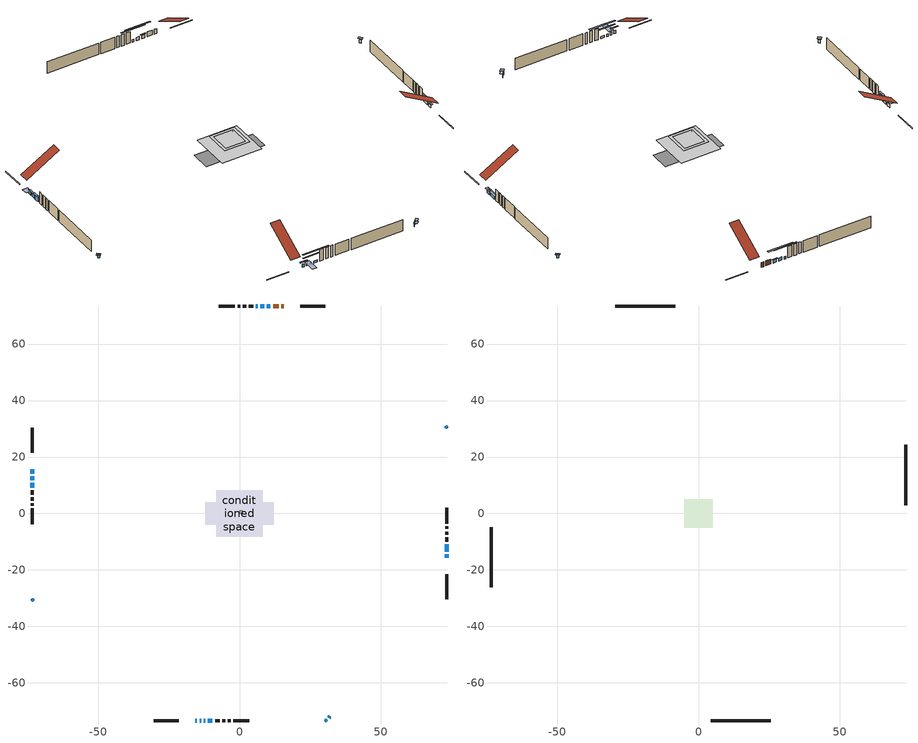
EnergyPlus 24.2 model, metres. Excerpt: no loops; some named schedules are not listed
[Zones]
air source heat pump airloop ret air zone
 floor adiabatic (AdiabaticConst): 0,0 0,1 1,1 1,0 z0
 wall adiabatic (AdiabaticConst): 1,0 1,1 0,1 0,0 1,0 z0:1
 ceiling adiabatic (AdiabaticConst): 1,0 1,1 0,1 0,0 z1
conditioned space
 floor adiabatic (AdiabaticFloorConstruction): -8.21,-8.21 -8.21,8.21 8.21,8.21 8.21,-8.21 z2.44
 floor foundation (Slab1 construction): -12.07,-4.01 -12.07,4.01 12.07,4.01 12.07,-4.01 z0
 wall outside (RimJoist1 construction): 30.43,73.47 21.5,73.47 / -30.43,-73.47 -21.5,-73.47 / -73.47,30.43 -73.47,21.5 / 73.47,-30.43 73.47,-21.5 z0:0.3
 wall outside (AdiabaticWallConstruction 1): 15.73,73.47 14.82,73.47 / 13.89,73.47 11.89,73.47 z0:2.03
 wall outside (AdiabaticWallConstruction): 73.47,-15.73 73.47,-14.41 z0:1.17; 10.96,73.47 9.62,73.47 / -73.47,-30.43 -73,-30.9 / 8.69,73.47 7.34,73.47 / 30.43,-73.47 30.9,-73 / -15.73,-73.47 -15.07,-73.47 / -73.47,13.2 -73.47,11.85 / 73.47,-13.48 73.47,-10.96 / 73.47,30.43 73,30.9 / 31.55,-72.34 32.02,-71.87 z0:1.35; 6.41,73.47 5.72,73.47 z0:0.94; -73.47,15.73 -73.47,14.13 z0:1.52; -14.14,-73.47 -13.58,-73.47 z0:1.22; -12.66,-73.47 -12.09,-73.47 z0:0.89; -73.47,10.93 -73.47,9.15 z0:2.03; -11.17,-73.47 -9.57,-73.47 z0:0.92
 wall outside (Wall1 construction): 4.8,73.47 3.24,73.47 / -8.64,-73.47 -7.08,-73.47 / -73.47,8.22 -73.47,6.66 / 73.47,-10.04 73.47,-8.48 z0:4.88
 wall outside (Wall2 construction): 2.31,73.47 1.16,73.47 / -6.15,-73.47 -5,-73.47 / -73.47,5.73 -73.47,4.58 / 73.47,-7.55 73.47,-6.4 z0:4.88
 wall outside (Wall3 construction): 0.23,73.47 -0.67,73.47 / -4.07,-73.47 -3.18,-73.47 / -73.47,3.65 -73.47,2.76 / 73.47,-5.47 73.47,-4.57 z0:4.88
 wall outside (Wall4 construction): -1.59,73.47 -7.28,73.47 / -2.25,-73.47 3.44,-73.47 / -73.47,1.83 -73.47,-3.86 / 73.47,-3.65 73.47,2.04 z0:4.88
 window (WindowConstruction): 73.47,-15.73 73.47,-14.41 z0:1.17
 window (WindowConstruction 6): 10.96,73.47 9.62,73.47 z0:1.35
 window (WindowConstruction 7): -73.47,-30.43 -73,-30.9 z0:1.35
 window (WindowConstruction 8): 8.69,73.47 7.34,73.47 z0:1.35
 window (WindowConstruction 9): 6.41,73.47 5.72,73.47 z0:0.94
 window (WindowConstruction 10): 30.43,-73.47 30.9,-73 z0:1.35
 window (WindowConstruction 11): -15.73,-73.47 -15.07,-73.47 z0:1.35
 window (WindowConstruction 12): -73.47,15.73 -73.47,14.13 z0:1.52
 window (WindowConstruction 13): -73.47,13.2 -73.47,11.85 z0:1.35
 window (WindowConstruction 14): -14.14,-73.47 -13.58,-73.47 z0:1.22
 window (WindowConstruction 15): -12.65,-73.47 -12.1,-73.47 z0:0.89
 window (WindowConstruction 1): -73.47,10.93 -73.47,9.15 z0:2.03
 window (WindowConstruction 2): 73.47,-13.48 73.47,-10.96 z0:1.35
 window (WindowConstruction 3): 73.47,30.43 73,30.9 z0:1.35
 window (WindowConstruction 4): 31.56,-72.34 32.02,-71.88 z0:1.35
 window (WindowConstruction 5): -11.17,-73.47 -9.57,-73.47 z0:0.91
 door (Door): 15.73,73.47 14.82,73.47 z0:2.03
 door (Door 1): 13.89,73.47 11.89,73.47 z0:2.03
 ceiling adiabatic (AdiabaticFloorConstruction): 8.21,-8.21 8.21,8.21 -8.21,8.21 -8.21,-8.21 z2.44
furnace airloop ret air zone
 floor adiabatic (AdiabaticConst): 0,0 0,1 1,1 1,0 z0
 wall adiabatic (AdiabaticConst): 0,1 0,0 1,0 1,1 0,1 z0:1
 ceiling adiabatic (AdiabaticConst): 1,0 1,1 0,1 0,0 z1
attic - vented
 floor to conditioned space (Floor1 construction Reversed): -3.99,-3.99 -3.99,3.99 3.99,3.99 3.99,-3.99 z4.88
 floor to conditioned space (Floor2 construction Reversed): -3.33,-3.33 -3.33,3.33 3.33,3.33 3.33,-3.33 z4.88
 floor to conditioned space (Floor3 construction Reversed): -5.13,-5.13 -5.13,5.13 5.13,5.13 5.13,-5.13 z4.88
 wall outside (Wall5 construction): -8.21,73.47 -29.5,73.47 / 4.37,-73.47 25.66,-73.47 / -73.47,-4.79 -73.47,-26.08 / 73.47,2.97 73.47,24.26 z0:4.88
 roof outside (Roof1 construction): 16.66,73.47,4.88 16.66,59.97,12.75 20.57,59.97,12.75 20.57,73.47,4.88; -16.66,-73.47,4.88 -16.66,-59.97,12.75 -20.57,-59.97,12.75 -20.57,-73.47,4.88; -73.47,16.66,4.88 -59.97,16.66,12.75 -59.97,20.57,12.75 -73.47,20.57,4.88; 73.47,-16.66,4.88 59.97,-16.66,12.75 59.97,-20.57,12.75 73.47,-20.57,4.88
shading: 73.47,-13.8 73.47,-16.34 73.88,-16.34 73.88,-13.8 z1.78; 9.32,73.47 11.26,73.47 11.26,73.88 9.32,73.88 z1.65; -72.71,-31.19 -73.76,-30.14 -74.62,-31 -73.57,-32.05 z1.76; 2.77,73.47 13.26,73.47 13.26,73.88 2.77,73.88 z5.92; 1.16,73.47 10.98,73.47 10.98,73.88 1.16,73.88 z5.51; 31.19,-72.71 30.14,-73.76 31,-74.62 32.05,-73.57 z1.76; -13.85,-73.47 -16.95,-73.47 -16.95,-73.88 -13.85,-73.88 z2.57; -73.47,13.72 -73.47,16.14 -75.6,16.14 -75.6,13.72 z1.94; -73.47,10.94 -73.47,14.11 -73.88,14.11 -73.88,10.94 z2.26; -12.97,-73.47 -14.75,-73.47 -14.75,-78.35 -12.97,-78.35 z1.83; -9.05,-73.47 -15.7,-73.47 -15.7,-73.88 -9.05,-73.88 z3.94; -73.47,8.54 -73.47,11.53 -74.08,11.53 -74.08,8.54 z2.64; 73.47,-9.44 73.47,-15 73.77,-15 73.77,-9.44 z2.87; 72.67,31.22 73.79,30.11 74.44,30.75 73.32,31.87 z1.81; 32.35,-71.55 31.23,-72.67 31.87,-73.31 32.99,-72.19 z1.81; -5,-73.47 -15.74,-73.47 -15.74,-73.88 -5,-73.88 z5.48
[Building]
Building 1: Terrain=Suburbs
[Site:Location]
Bathurst AP_NB: Latitude {deg}=47.63; Longitude {deg}=-65.74; Time Zone {hr}=-4; Elevation {m}=59; Keep Site Location Information=Yes
[Site:GroundTemperature:Shallow]
0.0375368, -2.14911, -2.32423, -1.28655, 2.87914, 7.02543, 10.62, 12.8971, 13.0906, 11.2385, 7.7356, 3.71651
[Site:WaterMainsTemperature]
Calculation Method=Schedule; Temperature Schedule=mains temperature schedule
[Material] Roughness=Rough; Thermal Absorptance=0.9
Name | Thickness {m} | Conductivity {W/m-K} | Density {kg/m3} | Specific Heat {J/kg-K} | Solar Absorptance | Visible Absorptance
asphalt or fiberglass shingles | 0.00635 | 0.162714 | 1121.4 | 1465.45 | 0.4 | 0.4
ceiling loosefill ins | 0.254 | 0.0480833 | 16.02 | 1046.75 | 0.7 | 0.7
ceiling stud and cavity | 0.1397 | 0.137738 | 65.682 | 1177.47 | 0.7 | 0.7
ceiling stud and cavity 1 | 0.1397 | 0.0943367 | 65.682 | 1177.47 | 0.7 | 0.7
ceiling stud and cavity 2 | 0.1397 | 0.0892432 | 65.682 | 1177.47 | 0.7 | 0.7
concrete 4.0 in. | 0.1016 | 1.803125 | 2242.8 | 837.4 | 0.7 | 0.7
door material | 0.04445 | 0.0451087 | 512.64 | 1214.23 | 0.7 | 0.7
floor covering | 0.0127 | 0.0433444 | 54.468 | 1339.84 | 0.6 | 0.6
floor rigid ins; wall rigid ins 1 | 0.512978 | 0.029427 | 32.04 | 1214.23 | 0.7 | 0.7
floor stud and cavity | 0.1397 | 1.75129 | 37.0049 | 1207.88 | 0.7 | 0.7
furniture material conditioned space 1 | 0.1524 | 0.115458 | 640.8 | 1214.23 | 0.6 | 0.6
gypsum board | 0.0127 | 0.160291 | 801 | 837.4 | 0.6 | 0.6
osb sheathing 0.5 in. | 0.0127 | 0.115458 | 512.64 | 1214.23 | 0.7 | 0.7
osb sheathing 0.75 in. | 0.01905 | 0.115458 | 512.64 | 1214.23 | 0.7 | 0.7
osb sheathing 2.0 in. | 0.0508 | 0.115458 | 512.64 | 1214.23 | 0.7 | 0.7
rim joist stud and cavity | 0.0508 | 0.0279668 | 125.044 | 1163.47 | 0.6 | 0.6
wall rigid ins | 0.051816 | 0.029427 | 32.04 | 1214.23 | 0.7 | 0.7
wall stud and cavity | 0.1397 | 0.179096 | 139.0536 | 1170.24 | 0.7 | 0.7
wall stud and cavity 1 | 0.1397 | 0.286428 | 139.0536 | 1170.24 | 0.7 | 0.7
wall stud and cavity 2 | 0.1397 | 0.287465 | 139.0536 | 1170.24 | 0.7 | 0.7
wall stud and cavity 3 | 0.1397 | 0.239698 | 139.0536 | 1170.24 | 0.7 | 0.7
wall stud and cavity 4 | 0.0889 | 6.1454 | 50.32683 | 1063.81 | 0.6 | 0.6
wall stud and cavity 5 | 0.0889 | 0.380278 | 52.3479 | 1209.89 | 0.7 | 0.7
wall stud and cavity 6 | 0.0889 | 0.391764 | 83.0341 | 1211.67 | 0.7 | 0.7
wood siding | 0.0254 | 0.102417 | 544.68 | 1172.36 | 0.4 | 0.4
wood siding 1 | 0.00254 | 0.102417 | 544.68 | 1172.36 | 0.4 | 0.4
wood siding 2; wood siding 3; wood siding 4 | 0.0254 | 0.102417 | 544.68 | 1172.36 | 0.7 | 0.7
[Material:NoMass]
Adiabatic: Roughness=Rough; Thermal Resistance {m2-K/W}=176.1; Thermal Absorptance=0.9; Solar Absorptance=0.7; Visible Absorptance=0.7
[WindowMaterial:SimpleGlazingSystem]
Name | U-Factor {W/m2-K} | Solar Heat Gain Coefficient
WindowMaterial | 2.13322 | 0.47
WindowMaterial 1 | 2.04522 | 0.55
WindowMaterial 2 | 1.95437 | 0.59
WindowMaterial 3 | 2.11449 | 0.48
WindowMaterial 4 | 2.04408 | 0.53
WindowMaterial 5 | 2.02591 | 0.54
WindowMaterial 6 | 2.16275 | 0.45
WindowMaterial 7 | 1.99127 | 0.57
WindowMaterial 8 | 1.96118 | 0.57
WindowMaterial 9 | 1.97935 | 0.56
[Construction]
AdiabaticConst: Adiabatic
AdiabaticFloorConstruction: floor stud and cavity, floor rigid ins, osb sheathing 0.75 in., floor covering
AdiabaticWallConstruction: wood siding 3, wall rigid ins 1, wall stud and cavity 5, gypsum board
AdiabaticWallConstruction 1: wood siding 4, wall rigid ins 1, wall stud and cavity 5, gypsum board
Door; Door 1: door material
Floor1 construction Reversed: gypsum board, ceiling stud and cavity, ceiling loosefill ins
Floor2 construction Reversed: gypsum board, ceiling stud and cavity 1, ceiling loosefill ins
Floor3 construction Reversed: gypsum board, ceiling stud and cavity 2, ceiling loosefill ins
furniture construction conditioned space 1: furniture material conditioned space 1
PartitionWallConstruction: gypsum board, wall stud and cavity 6, gypsum board
RimJoist1 construction: wood siding 2, osb sheathing 2.0 in., rim joist stud and cavity
Roof1 construction: asphalt or fiberglass shingles
Slab1 construction: concrete 4.0 in.
Wall1 construction: wood siding, wall rigid ins, osb sheathing 0.5 in., wall stud and cavity, gypsum board
Wall2 construction: wood siding, wall rigid ins, osb sheathing 0.5 in., wall stud and cavity 1, gypsum board
Wall3 construction: wood siding, wall rigid ins, osb sheathing 0.5 in., wall stud and cavity 2, gypsum board
Wall4 construction: wood siding, wall rigid ins, osb sheathing 0.5 in., wall stud and cavity 3, gypsum board
Wall5 construction: wood siding 1, wall stud and cavity 4
WindowConstruction: WindowMaterial
WindowConstruction 1: WindowMaterial 1
WindowConstruction 10; WindowConstruction 11; WindowConstruction 3; WindowConstruction 4; WindowConstruction 7: WindowMaterial 3
WindowConstruction 12: WindowMaterial 7
WindowConstruction 13; WindowConstruction 6; WindowConstruction 8: WindowMaterial 5
WindowConstruction 14: WindowMaterial 8
WindowConstruction 15: WindowMaterial 9
WindowConstruction 2: WindowMaterial 2
WindowConstruction 5: WindowMaterial 4
WindowConstruction 9: WindowMaterial 6
[Zone] Multiplier=1
Name | Volume {m3} | Part of Total Floor Area
air source heat pump airloop ret air zone; furnace airloop ret air zone | 1 | No
attic - vented | 261.886 | Yes
conditioned space | 662.1 | Yes
[Space]
Name | Zone | Space Type | Volume {m3}
air source heat pump airloop ret air space | air source heat pump airloop ret air zone | Plenum Space Type
attic - vented 1 | attic - vented |  | 261.886
conditioned space 1 | conditioned space |  | 662.1
furnace airloop ret air space | furnace airloop ret air zone | Plenum Space Type
[SpaceList]
Plenum Space Type: furnace airloop ret air space, air source heat pump airloop ret air space
[OtherEquipment] Design Level Calculation Method=EquipmentLevel
Name | Fuel Type | Zone or ZoneList or Space or SpaceList | Schedule | Design Level {W} | Fraction Latent | Fraction Radiant | Fraction Lost
air source heat pump airloop_0 RetCondToRP; air source heat pump airloop_0 RetSensLkToRP | None | air source heat pump airloop ret air space | Always On Discrete | 0 | 0 | 0 | 0
air source heat pump airloop_0 RetLatLkToRP | None | air source heat pump airloop ret air space | Always On Discrete | 0 | 1 | 0 | 0
air source heat pump airloop_0 RetCondToDZ; air source heat pump airloop_0 SupCondToDZ; air source heat pump airloop_0 SupSensLkToDZ; furnace airloop_0 RetCondToDZ; furnace airloop_0 SupCondToDZ; furnace airloop_0 SupSensLkToDZ | None | attic - vented 1 | Always On Discrete | 0 | 0 | 0 | 0
air source heat pump airloop_0 SupLatLkToDZ; furnace airloop_0 SupLatLkToDZ | None | attic - vented 1 | Always On Discrete | 0 | 1 | 0 | 0
air source heat pump airloop_0 SupCondToLv; air source heat pump airloop_0 SupSensLkToCond; furnace airloop_0 SupCondToLv; furnace airloop_0 SupSensLkToCond; mech vent house fan sensible load | None | conditioned space 1 | Always On Discrete | 0 | 0 | 0 | 0
air source heat pump airloop_0 SupLatLkToCond; furnace airloop_0 SupLatLkToCond; mech vent house fan latent load | None | conditioned space 1 | Always On Discrete | 0 | 1 | 0 | 0
clothes dryer 1 | Electricity | conditioned space 1 | clothes dryer schedule | 0 | 0.015 | 0.081 | 0.85
cooking range 1 | Electricity | conditioned space 1 | cooking range schedule | 0 | 0.08 | 0.432 | 0.2
general water use latent | None | conditioned space 1 | general water use schedule | 62.594 | 1 | 0 | 0
general water use sensible | None | conditioned space 1 | general water use schedule | -61.6891 | 0 | 0.6 | 0
water heater energy adjustment1 | Electricity | conditioned space 1 | Always On Discrete | 0.01 | 0 | 0 | 1
furnace airloop_0 RetCondToRP; furnace airloop_0 RetSensLkToRP | None | furnace airloop ret air space | Always On Discrete | 0 | 0 | 0 | 0
furnace airloop_0 RetLatLkToRP | None | furnace airloop ret air space | Always On Discrete | 0 | 1 | 0 | 0
[ZoneInfiltration:DesignFlowRate] Schedule=Always On Discrete; Design Flow Rate Calculation Method=Flow/Zone; Design Flow Rate {m3/s}=0
Name | Zone or ZoneList or Space or SpaceList
attic_vented 1 duct leakage imbalance infil flow | attic - vented 1
infil flow; natural vent flow; whole house fan flow | conditioned space 1
[ZoneInfiltration:EffectiveLeakageArea]
infil attic - vented 1: Zone or Space=attic - vented 1; Schedule=Always On Discrete; Effective Air Leakage Area {cm2}=8538; Stack Coefficient=0.00088662; Wind Coefficient=2.01182e-05
[ZoneMixing] Schedule=Always On Continuous; Design Flow Rate Calculation Method=Flow/Zone; Design Flow Rate {m3/s}=0
Name | Zone or Space | Source Zone or Space
air source heat pump airloop_0 ZoneMixCondToDZ mix; furnace airloop_0 ZoneMixCondToDZ mix; whole house fan mix | attic - vented | conditioned space
air source heat pump airloop_0 ZoneMixDZToCond mix; furnace airloop_0 ZoneMixDZToCond mix | conditioned space | attic - vented
[SurfaceProperty:ExposedFoundationPerimeter]
Slab1: Exposed Perimeter Calculation Method=TotalExposedPerimeter; Total Exposed Perimeter {m}=64.313
[InternalMass] Zone or ZoneList=conditioned space; Space or SpaceList=conditioned space 1
Name | Construction | Surface Area {m2}
furniture mass conditioned space 1 | furniture construction conditioned space 1 | 185.288
partition wall mass | PartitionWallConstruction | 463.22
[Lights]
interior lighting: Zone or ZoneList or Space or SpaceList=conditioned space 1; Schedule=interior lighting schedule; Design Level Calculation Method=LightingLevel; Lighting Level {W}=343.2; Return Air Fraction=0; Fraction Radiant=0.6; Fraction Visible=0.2; Fraction Replaceable=1
[People]
occupants: Zone or ZoneList or Space or SpaceList=conditioned space 1; Number of People Schedule=occupants schedule; Number of People Calculation Method=People; Number of People=3; Fraction Radiant=0.314171; Sensible Heat Fraction=0.56303; Activity Level Schedule=occupants activity schedule; Carbon Dioxide Generation Rate {m3/s-W}=0; Enable ASHRAE 55 Comfort Warnings=No; Mean Radiant Temperature Calculation Type=EnclosureAveraged
[ElectricEquipment] Zone or ZoneList or Space or SpaceList=conditioned space 1; Design Level Calculation Method=EquipmentLevel
Name | Schedule | Design Level {W} | Fraction Latent | Fraction Radiant | Fraction Lost
clothes dryer | clothes dryer schedule | 140.772 | 0.015 | 0.081 | 0.85
clothes washer | clothes washer schedule | 32.1985 | 0.03 | 0.162 | 0.7
cooking range | cooking range schedule | 215.147 | 0.08 | 0.432 | 0.2
dishwasher | dishwasher schedule | 66.8632 | 0.3 | 0.18 | 0.4
fridge | fridge schedule | 72.9452 | 0 | 0.6 | 0
mech vent bath fan 0 | mech vent bath fan 0 schedule | 25.1 | 0 | 0 | 1
mech vent house fan | mech vent house fan schedule | 0 | 0 | 0 | 1
mech vent house fan cfis | mech vent house fan cfis schedule | 0 | 0 | 0 | 0
misc plug loads | misc plug loads schedule | 494.7 | 0.045 | 0.513 | 0.1
whole house fan | Always On Discrete | 0 | 0 | 0 | 1
[AirLoopHVAC:ReturnPlenum]
Name | Zone
Air Loop HVAC Return Plenum 2 | air source heat pump airloop ret air zone
Air Loop HVAC Return Plenum 1 | furnace airloop ret air zone
[Foundation:Kiva]
Foundation Kiva 1: Initial Indoor Air Temperature {C}=18; Wall Height Above Grade {m}=0.1016; Wall Depth Below Slab {m}=0.2032
[Foundation:Kiva:Settings]
Soil Conductivity {W/m-K}=0.849921; Soil Density {kg/m3}=1842.3; Soil Specific Heat {J/kg-K}=418.7; Ground Solar Absorptivity=0.9; Ground Thermal Absorptivity=0.9; Ground Surface Roughness {m}=0.03; Far-Field Width {m}=40; Deep-Ground Boundary Condition=ZeroFlux; Deep-Ground Depth {m}=40; Minimum Cell Dimension {m}=0.2; Maximum Cell Growth Coefficient=3; Simulation Timestep=Timestep
[Exterior:Lights]
exterior lighting: Schedule=exterior lighting schedule; Design Level {W}=75.6
[EnergyManagementSystem:Sensor] Output:Variable or Output:Meter Index Key=attic - vented
Name | Output:Variable or Output:Meter
air_source_heat_pump_airloop_0_DZ_T_s; furnace_airloop_0_DZ_T_s | Zone Air Temperature
air_source_heat_pump_airloop_0_DZ_W_s; furnace_airloop_0_DZ_W_s | Zone Mean Air Humidity Ratio
[Schedule:Constant]
Name | Hourly Value
Always On Discrete; Always On Continuous; mech vent house fan schedule; mech vent house fan cfis schedule | 1
occupants activity schedule | 117.228
fridge schedule | 0
[Schedule:Week:Daily]
interior lighting schedule Week Rule - Jan1-Jan27: interior lighting schedule day, interior lighting schedule day, interior lighting schedule day, interior lighting schedule day, interior lighting schedule day, interior lighting schedule day, interior lighting schedule day, interior lighting schedule default day, interior lighting schedule default day, interior lighting schedule default day, interior lighting schedule default day, interior lighting schedule default day
interior lighting schedule Week Rule - Jan28-Feb3: interior lighting schedule day, interior lighting schedule day, interior lighting schedule day, interior lighting schedule day, interior lighting schedule day 1, interior lighting schedule day 1, interior lighting schedule day 1, interior lighting schedule default day, interior lighting schedule default day, interior lighting schedule default day, interior lighting schedule default day, interior lighting schedule default day
interior lighting schedule Week Rule - Feb4-Feb24: interior lighting schedule day 1, interior lighting schedule day 1, interior lighting schedule day 1, interior lighting schedule day 1, interior lighting schedule day 1, interior lighting schedule day 1, interior lighting schedule day 1, interior lighting schedule default day, interior lighting schedule default day, interior lighting schedule default day, interior lighting schedule default day, interior lighting schedule default day
interior lighting schedule Week Rule - Feb25-Mar3: interior lighting schedule day 1, interior lighting schedule day 1, interior lighting schedule day 1, interior lighting schedule day 1, interior lighting schedule day 2, interior lighting schedule day 2, interior lighting schedule day 2, interior lighting schedule default day, interior lighting schedule default day, interior lighting schedule default day, interior lighting schedule default day, interior lighting schedule default day
interior lighting schedule Week Rule - Mar4-Mar31: interior lighting schedule day 2, interior lighting schedule day 2, interior lighting schedule day 2, interior lighting schedule day 2, interior lighting schedule day 2, interior lighting schedule day 2, interior lighting schedule day 2, interior lighting schedule default day, interior lighting schedule default day, interior lighting schedule default day, interior lighting schedule default day, interior lighting schedule default day
interior lighting schedule Week Rule - Apr1-Apr28: interior lighting schedule day 3, interior lighting schedule day 3, interior lighting schedule day 3, interior lighting schedule day 3, interior lighting schedule day 3, interior lighting schedule day 3, interior lighting schedule day 3, interior lighting schedule default day, interior lighting schedule default day, interior lighting schedule default day, interior lighting schedule default day, interior lighting schedule default day
interior lighting schedule Week Rule - Apr29-May5: interior lighting schedule day 3, interior lighting schedule day 3, interior lighting schedule day 4, interior lighting schedule day 4, interior lighting schedule day 4, interior lighting schedule day 4, interior lighting schedule day 4, interior lighting schedule default day, interior lighting schedule default day, interior lighting schedule default day, interior lighting schedule default day, interior lighting schedule default day
interior lighting schedule Week Rule - May6-May26: interior lighting schedule day 4, interior lighting schedule day 4, interior lighting schedule day 4, interior lighting schedule day 4, interior lighting schedule day 4, interior lighting schedule day 4, interior lighting schedule day 4, interior lighting schedule default day, interior lighting schedule default day, interior lighting schedule default day, interior lighting schedule default day, interior lighting schedule default day
interior lighting schedule Week Rule - May27-Jun2: interior lighting schedule day 4, interior lighting schedule day 4, interior lighting schedule day 4, interior lighting schedule day 4, interior lighting schedule day 4, interior lighting schedule day 5, interior lighting schedule day 5, interior lighting schedule default day, interior lighting schedule default day, interior lighting schedule default day, interior lighting schedule default day, interior lighting schedule default day
interior lighting schedule Week Rule - Jun3-Jun30: interior lighting schedule day 5, interior lighting schedule day 5, interior lighting schedule day 5, interior lighting schedule day 5, interior lighting schedule day 5, interior lighting schedule day 5, interior lighting schedule day 5, interior lighting schedule default day, interior lighting schedule default day, interior lighting schedule default day, interior lighting schedule default day, interior lighting schedule default day
interior lighting schedule Week Rule - Jul1-Jul28: interior lighting schedule day 6, interior lighting schedule day 6, interior lighting schedule day 6, interior lighting schedule day 6, interior lighting schedule day 6, interior lighting schedule day 6, interior lighting schedule day 6, interior lighting schedule default day, interior lighting schedule default day, interior lighting schedule default day, interior lighting schedule default day, interior lighting schedule default day
interior lighting schedule Week Rule - Jul29-Aug4: interior lighting schedule day 6, interior lighting schedule day 6, interior lighting schedule day 6, interior lighting schedule day 7, interior lighting schedule day 7, interior lighting schedule day 7, interior lighting schedule day 7, interior lighting schedule default day, interior lighting schedule default day, interior lighting schedule default day, interior lighting schedule default day, interior lighting schedule default day
interior lighting schedule Week Rule - Aug5-Aug25: interior lighting schedule day 7, interior lighting schedule day 7, interior lighting schedule day 7, interior lighting schedule day 7, interior lighting schedule day 7, interior lighting schedule day 7, interior lighting schedule day 7, interior lighting schedule default day, interior lighting schedule default day, interior lighting schedule default day, interior lighting schedule default day, interior lighting schedule default day
interior lighting schedule Week Rule - Aug26-Sep1: interior lighting schedule day 7, interior lighting schedule day 7, interior lighting schedule day 7, interior lighting schedule day 7, interior lighting schedule day 7, interior lighting schedule day 7, interior lighting schedule day 8, interior lighting schedule default day, interior lighting schedule default day, interior lighting schedule default day, interior lighting schedule default day, interior lighting schedule default day
interior lighting schedule Week Rule - Sep2-Sep29: interior lighting schedule day 8, interior lighting schedule day 8, interior lighting schedule day 8, interior lighting schedule day 8, interior lighting schedule day 8, interior lighting schedule day 8, interior lighting schedule day 8, interior lighting schedule default day, interior lighting schedule default day, interior lighting schedule default day, interior lighting schedule default day, interior lighting schedule default day
interior lighting schedule Week Rule - Sep30-Oct6: interior lighting schedule day 8, interior lighting schedule day 9, interior lighting schedule day 9, interior lighting schedule day 9, interior lighting schedule day 9, interior lighting schedule day 9, interior lighting schedule day 9, interior lighting schedule default day, interior lighting schedule default day, interior lighting schedule default day, interior lighting schedule default day, interior lighting schedule default day
interior lighting schedule Week Rule - Oct7-Oct27: interior lighting schedule day 9, interior lighting schedule day 9, interior lighting schedule day 9, interior lighting schedule day 9, interior lighting schedule day 9, interior lighting schedule day 9, interior lighting schedule day 9, interior lighting schedule default day, interior lighting schedule default day, interior lighting schedule default day, interior lighting schedule default day, interior lighting schedule default day
interior lighting schedule Week Rule - Oct28-Nov3: interior lighting schedule day 9, interior lighting schedule day 9, interior lighting schedule day 9, interior lighting schedule day 9, interior lighting schedule day 10, interior lighting schedule day 10, interior lighting schedule day 10, interior lighting schedule default day, interior lighting schedule default day, interior lighting schedule default day, interior lighting schedule default day, interior lighting schedule default day
interior lighting schedule Week Rule - Nov4-Nov24: interior lighting schedule day 10, interior lighting schedule day 10, interior lighting schedule day 10, interior lighting schedule day 10, interior lighting schedule day 10, interior lighting schedule day 10, interior lighting schedule day 10, interior lighting schedule default day, interior lighting schedule default day, interior lighting schedule default day, interior lighting schedule default day, interior lighting schedule default day
interior lighting schedule Week Rule - Nov25-Dec1: interior lighting schedule day 10, interior lighting schedule day 10, interior lighting schedule day 10, interior lighting schedule day 10, interior lighting schedule day 10, interior lighting schedule day 10, interior lighting schedule day 11, interior lighting schedule default day, interior lighting schedule default day, interior lighting schedule default day, interior lighting schedule default day, interior lighting schedule default day
interior lighting schedule Week Rule - Dec2-Dec31: interior lighting schedule day 11, interior lighting schedule day 11, interior lighting schedule day 11, interior lighting schedule day 11, interior lighting schedule day 11, interior lighting schedule day 11, interior lighting schedule day 11, interior lighting schedule default day, interior lighting schedule default day, interior lighting schedule default day, interior lighting schedule default day, interior lighting schedule default day
occupants schedule Week Rule - Jan1-Dec31: occupants schedule day, occupants schedule day, occupants schedule day, occupants schedule day, occupants schedule day, occupants schedule day, occupants schedule day, occupants schedule default day, occupants schedule default day, occupants schedule default day, occupants schedule default day, occupants schedule default day
clothes dryer schedule Week Rule - Jan1-Dec31: clothes dryer schedule day, clothes dryer schedule day, clothes dryer schedule day, clothes dryer schedule day, clothes dryer schedule day, clothes dryer schedule day, clothes dryer schedule day, clothes dryer schedule default day, clothes dryer schedule default day, clothes dryer schedule default day, clothes dryer schedule default day, clothes dryer schedule default day
clothes washer schedule Week Rule - Jan1-Dec31: clothes washer schedule day, clothes washer schedule day, clothes washer schedule day, clothes washer schedule day, clothes washer schedule day, clothes washer schedule day, clothes washer schedule day, clothes washer schedule default day, clothes washer schedule default day, clothes washer schedule default day, clothes washer schedule default day, clothes washer schedule default day
cooking range schedule Week Rule - Jan1-Dec31: cooking range schedule day, cooking range schedule day, cooking range schedule day, cooking range schedule day, cooking range schedule day, cooking range schedule day, cooking range schedule day, cooking range schedule default day, cooking range schedule default day, cooking range schedule default day, cooking range schedule default day, cooking range schedule default day
dishwasher schedule Week Rule - Jan1-Dec31: dishwasher schedule day, dishwasher schedule day, dishwasher schedule day, dishwasher schedule day, dishwasher schedule day, dishwasher schedule day, dishwasher schedule day, dishwasher schedule default day, dishwasher schedule default day, dishwasher schedule default day, dishwasher schedule default day, dishwasher schedule default day
mech vent bath fan 0 schedule Week Rule - Jan1-Dec31: mech vent bath fan 0 schedule day, mech vent bath fan 0 schedule day, mech vent bath fan 0 schedule day, mech vent bath fan 0 schedule day, mech vent bath fan 0 schedule day, mech vent bath fan 0 schedule day, mech vent bath fan 0 schedule day, mech vent bath fan 0 schedule default day, mech vent bath fan 0 schedule default day, mech vent bath fan 0 schedule default day, mech vent bath fan 0 schedule default day, mech vent bath fan 0 schedule default day
misc plug loads schedule Week Rule - Jan1-Dec31: misc plug loads schedule day, misc plug loads schedule day, misc plug loads schedule day, misc plug loads schedule day, misc plug loads schedule day, misc plug loads schedule day, misc plug loads schedule day, misc plug loads schedule default day, misc plug loads schedule default day, misc plug loads schedule default day, misc plug loads schedule default day, misc plug loads schedule default day
general water use schedule Week Rule - Jan1-Dec31: general water use schedule day, general water use schedule day, general water use schedule day, general water use schedule day, general water use schedule day, general water use schedule day, general water use schedule day, general water use schedule default day, general water use schedule default day, general water use schedule default day, general water use schedule default day, general water use schedule default day
exterior lighting schedule Week Rule - Jan1-Jan27: exterior lighting schedule day, exterior lighting schedule day, exterior lighting schedule day, exterior lighting schedule day, exterior lighting schedule day, exterior lighting schedule day, exterior lighting schedule day, exterior lighting schedule default day, exterior lighting schedule default day, exterior lighting schedule default day, exterior lighting schedule default day, exterior lighting schedule default day
exterior lighting schedule Week Rule - Jan28-Feb3: exterior lighting schedule day, exterior lighting schedule day, exterior lighting schedule day, exterior lighting schedule day, exterior lighting schedule day 1, exterior lighting schedule day 1, exterior lighting schedule day 1, exterior lighting schedule default day, exterior lighting schedule default day, exterior lighting schedule default day, exterior lighting schedule default day, exterior lighting schedule default day
exterior lighting schedule Week Rule - Feb4-Feb24: exterior lighting schedule day 1, exterior lighting schedule day 1, exterior lighting schedule day 1, exterior lighting schedule day 1, exterior lighting schedule day 1, exterior lighting schedule day 1, exterior lighting schedule day 1, exterior lighting schedule default day, exterior lighting schedule default day, exterior lighting schedule default day, exterior lighting schedule default day, exterior lighting schedule default day
exterior lighting schedule Week Rule - Feb25-Mar3: exterior lighting schedule day 1, exterior lighting schedule day 1, exterior lighting schedule day 1, exterior lighting schedule day 1, exterior lighting schedule day 2, exterior lighting schedule day 2, exterior lighting schedule day 2, exterior lighting schedule default day, exterior lighting schedule default day, exterior lighting schedule default day, exterior lighting schedule default day, exterior lighting schedule default day
[Schedule:Year]
interior lighting schedule: interior lighting schedule Week Rule - Jan1-Jan27, 1, 1, 1, 27, interior lighting schedule Week Rule - Jan28-Feb3, 1, 28, 2, 3, interior lighting schedule Week Rule - Feb4-Feb24, 2, 4, 2, 24, interior lighting schedule Week Rule - Feb25-Mar3, 2, 25, 3, 3, interior lighting schedule Week Rule - Mar4-Mar31, 3, 4, 3, 31, interior lighting schedule Week Rule - Apr1-Apr28, 4, 1, 4, 28, interior lighting schedule Week Rule - Apr29-May5, 4, 29, 5, 5, interior lighting schedule Week Rule - May6-May26, 5, 6, 5, 26, interior lighting schedule Week Rule - May27-Jun2, 5, 27, 6, 2, interior lighting schedule Week Rule - Jun3-Jun30, 6, 3, 6, 30, interior lighting schedule Week Rule - Jul1-Jul28, 7, 1, 7, 28, interior lighting schedule Week Rule - Jul29-Aug4, 7, 29, 8, 4, interior lighting schedule Week Rule - Aug5-Aug25, 8, 5, 8, 25, interior lighting schedule Week Rule - Aug26-Sep1, 8, 26, 9, 1, interior lighting schedule Week Rule - Sep2-Sep29, 9, 2, 9, 29, interior lighting schedule Week Rule - Sep30-Oct6, 9, 30, 10, 6, interior lighting schedule Week Rule - Oct7-Oct27, 10, 7, 10, 27, interior lighting schedule Week Rule - Oct28-Nov3, 10, 28, 11, 3, interior lighting schedule Week Rule - Nov4-Nov24, 11, 4, 11, 24, interior lighting schedule Week Rule - Nov25-Dec1, 11, 25, 12, 1, interior lighting schedule Week Rule - Dec2-Dec31, 12, 2, 12, 31
occupants schedule: occupants schedule Week Rule - Jan1-Dec31, 1, 1, 12, 31
clothes dryer schedule: clothes dryer schedule Week Rule - Jan1-Dec31, 1, 1, 12, 31
clothes washer schedule: clothes washer schedule Week Rule - Jan1-Dec31, 1, 1, 12, 31
cooking range schedule: cooking range schedule Week Rule - Jan1-Dec31, 1, 1, 12, 31
dishwasher schedule: dishwasher schedule Week Rule - Jan1-Dec31, 1, 1, 12, 31
mech vent bath fan 0 schedule: mech vent bath fan 0 schedule Week Rule - Jan1-Dec31, 1, 1, 12, 31
misc plug loads schedule: misc plug loads schedule Week Rule - Jan1-Dec31, 1, 1, 12, 31
general water use schedule: general water use schedule Week Rule - Jan1-Dec31, 1, 1, 12, 31
exterior lighting schedule: exterior lighting schedule Week Rule - Jan1-Jan27, 1, 1, 1, 27, exterior lighting schedule Week Rule - Jan28-Feb3, 1, 28, 2, 3, exterior lighting schedule Week Rule - Feb4-Feb24, 2, 4, 2, 24, exterior lighting schedule Week Rule - Feb25-Mar3, 2, 25, 3, 3, exterior lighting schedule Week Rule - Mar4-Mar31, 3, 4, 3, 31, exterior lighting schedule Week Rule - Apr1-Apr28, 4, 1, 4, 28, exterior lighting schedule Week Rule - Apr29-May5, 4, 29, 5, 5, exterior lighting schedule Week Rule - May6-May26, 5, 6, 5, 26, exterior lighting schedule Week Rule - May27-Jun2, 5, 27, 6, 2, exterior lighting schedule Week Rule - Jun3-Jun30, 6, 3, 6, 30, exterior lighting schedule Week Rule - Jul1-Jul28, 7, 1, 7, 28, exterior lighting schedule Week Rule - Jul29-Aug4, 7, 29, 8, 4, exterior lighting schedule Week Rule - Aug5-Aug25, 8, 5, 8, 25, exterior lighting schedule Week Rule - Aug26-Sep1, 8, 26, 9, 1, exterior lighting schedule Week Rule - Sep2-Sep29, 9, 2, 9, 29, exterior lighting schedule Week Rule - Sep30-Oct6, 9, 30, 10, 6, exterior lighting schedule Week Rule - Oct7-Oct27, 10, 7, 10, 27, exterior lighting schedule Week Rule - Oct28-Nov3, 10, 28, 11, 3, exterior lighting schedule Week Rule - Nov4-Nov24, 11, 4, 11, 24, exterior lighting schedule Week Rule - Nov25-Dec1, 11, 25, 12, 1, exterior lighting schedule Week Rule - Dec2-Dec31, 12, 2, 12, 31
[Schedule:Compact]
mains temperature schedule: Through: 01/01, For: AllDays, Until: 24:00, 5.18111, Through: 01/02, For: AllDays, Until: 24:00, 5.11, Through: 01/03, For: AllDays, Until: 24:00, 5.04056, Through: 01/04, For: AllDays, Until: 24:00, 4.97167, Through: 01/05, For: AllDays, Until: 24:00, 4.90389, Through: 01/06, For: AllDays, Until: 24:00, 4.83722, Through: 01/07, For: AllDays, Until: 24:00, 4.77167, Through: 01/08, For: AllDays, Until: 24:00, 4.70722, Through: 01/09, For: AllDays, Until: 24:00, 4.64389, Through: 01/10, For: AllDays, Until: 24:00, 4.58167, Through: 01/11, For: AllDays, Until: 24:00, 4.52056, Through: 01/12, For: AllDays, Until: 24:00, 4.46111, Through: 01/13, For: AllDays, Until: 24:00, 4.40222, Through: 01/14, For: AllDays, Until: 24:00, 4.345, Through: 01/15, For: AllDays, Until: 24:00, 4.28889, Through: 01/16, For: AllDays, Until: 24:00, 4.23389, Through: 01/17, For: AllDays, Until: 24:00, 4.18056, Through: 01/18, For: AllDays, Until: 24:00, 4.12833, Through: 01/19, For: AllDays, Until: 24:00, 4.07722, Through: 01/20, For: AllDays, Until: 24:00, 4.02778, Through: 01/21, For: AllDays, Until: 24:00, 3.97944, Through: 01/22, For: AllDays, Until: 24:00, 3.93222, Through: 01/23, For: AllDays, Until: 24:00, 3.88667, Through: 01/24, For: AllDays, Until: 24:00, 3.84278, Through: 01/25, For: AllDays, Until: 24:00, 3.8, Through: 01/26, For: AllDays, Until: 24:00, 3.75889, Through: 01/27, For: AllDays, Until: 24:00, 3.71889, Through: 01/28, For: AllDays, Until: 24:00, 3.68, Through: 01/29, For: AllDays, Until: 24:00, 3.64333, Through: 01/30, For: AllDays, Until: 24:00, 3.60722, Through: 01/31, For: AllDays, Until: 24:00, 3.57333, Through: 02/01, For: AllDays, Until: 24:00, 3.54056, Through: 02/02, For: AllDays, Until: 24:00, 3.50944, Through: 02/03, For: AllDays, Until: 24:00, 3.48, Through: 02/04, For: AllDays, Until: 24:00, 3.45167, Through: 02/05, For: AllDays, Until: 24:00, 3.425, Through: 02/06, For: AllDays, Until: 24:00, 3.39944, Through: 02/07, For: AllDays, Until: 24:00, 3.37611, Through: 02/08, For: AllDays, Until: 24:00, 3.35389, Through: 02/09, For: AllDays, Until: 24:00, 3.33333, Through: 02/10, For: AllDays, Until: 24:00, 3.31444, Through: 02/11, For: AllDays, Until: 24:00, 3.29667, Through: 02/12, For: AllDays, Until: 24:00, 3.28111, Through: 02/13, For: AllDays, Until: 24:00, 3.26667, Through: 02/14, For: AllDays, Until: 24:00, 3.25389, Through: 02/15, For: AllDays, Until: 24:00, 3.24278, Through: 02/16, For: AllDays, Until: 24:00, 3.23278, Through: 02/17, For: AllDays, Until: 24:00, 3.225, Through: 02/18, For: AllDays, Until: 24:00, 3.21833, Through: 02/19, For: AllDays, Until: 24:00, 3.21333, Through: 02/20, For: AllDays, Until: 24:00, 3.21, Through: 02/21, For: AllDays, Until: 24:00, 3.20833, Through: 02/22, For: AllDays, Until: 24:00, 3.20833, Through: 02/23, For: AllDays, Until: 24:00, 3.20944, Through: 02/24, For: AllDays, Until: 24:00, 3.21278, Through: 02/25, For: AllDays, Until: 24:00, 3.21722, Through: 02/26, For: AllDays, Until: 24:00, 3.22333, Through: 02/27, For: AllDays, Until: 24:00, 3.23111, Through: 02/28, For: AllDays, Until: 24:00, 3.24056, Through: 03/01, For: AllDays, Until: 24:00, 3.25111, Through: 03/02, For: AllDays, Until: 24:00, 3.26389, Through: 03/03, For: AllDays, Until: 24:00, 3.27778, Through: 03/04, For: AllDays, Until: 24:00, 3.29333, Through: 03/05, For: AllDays, Until: 24:00, 3.31056, Through: 03/06, For: AllDays, Until: 24:00, 3.32944, Through: 03/07, For: AllDays, Until: 24:00, 3.34944, Through: 03/08, For: AllDays, Until: 24:00, 3.37111, Through: 03/09, For: AllDays, Until: 24:00, 3.39444, Through: 03/10, For: AllDays, Until: 24:00, 3.41944, Through: 03/11, For: AllDays, Until: 24:00, 3.44611, Through: 03/12, For: AllDays, Until: 24:00, 3.47389, Through: 03/13, For: AllDays, Until: 24:00, 3.50333, Through: 03/14, For: AllDays, Until: 24:00, 3.53389, Through: 03/15, For: AllDays, Until: 24:00, 3.56667, Through: 03/16, For: AllDays, Until: 24:00, 3.60056, Through: 03/17, For: AllDays, Until: 24:00, 3.63556, Through: 03/18, For: AllDays, Until: 24:00, 3.67222, Through: 03/19, For: AllDays, Until: 24:00, 3.71056, Through: 03/20, For: AllDays, Until: 24:00, 3.75056, Through: 03/21, For: AllDays, Until: 24:00, 3.79111, Through: 03/22, For: AllDays, Until: 24:00, 3.83389, Through: 03/23, For: AllDays, Until: 24:00, 3.87778, Through: 03/24, For: AllDays, Until: 24:00, 3.92278, Through: 03/25, For: AllDays, Until: 24:00, 3.96944, Through: 03/26, For: AllDays, Until: 24:00, 4.01778, Through: 03/27, For: AllDays, Until: 24:00, 4.06722, Through: 03/28, For: AllDays, Until: 24:00, 4.11778, Through: 03/29, For: AllDays, Until: 24:00, 4.16944, Through: 03/30, For: AllDays, Until: 24:00, 4.22278, Through: 03/31, For: AllDays, Until: 24:00, 4.27778, Through: 04/01, For: AllDays, Until: 24:00, 4.33333, Through: 04/02, For: AllDays, Until: 24:00, 4.39056, Through: 04/03, For: AllDays, Until: 24:00, 4.44889, Through: 04/04, For: AllDays, Until: 24:00, 4.50833, Through: 04/05, For: AllDays, Until: 24:00, 4.56889, Through: 04/06, For: AllDays, Until: 24:00, 4.63111, Through: 04/07, For: AllDays, Until: 24:00, 4.69389, Through: 04/08, For: AllDays, Until: 24:00, 4.75833, Through: 04/09, For: AllDays, Until: 24:00, 4.82333, Through: 04/10, For: AllDays, Until: 24:00, 4.89, Through: 04/11, For: AllDays, Until: 24:00, 4.95778, Through: 04/12, For: AllDays, Until: 24:00, 5.02611, Through: 04/13, For: AllDays, Until: 24:00, 5.09556, Through: 04/14, For: AllDays, Until: 24:00, 5.16667, Through: 04/15, For: AllDays, Until: 24:00, 5.23833, Through: 04/16, For: AllDays, Until: 24:00, 5.31056, Through: 04/17, For: AllDays, Until: 24:00, 5.38444, Through: 04/18, For: AllDays, Until: 24:00, 5.45889, Through: 04/19, For: AllDays, Until: 24:00, 5.53444, Through: 04/20, For: AllDays, Until: 24:00, 5.61056, Through: 04/21, For: AllDays, Until: 24:00, 5.68778, Through: 04/22, For: AllDays, Until: 24:00, 5.76611, Through: 04/23, For: AllDays, Until: 24:00, 5.845, Through: 04/24, For: AllDays, Until: 24:00, 5.92444, Through: 04/25, For: AllDays, Until: 24:00, 6.005, Through: 04/26, For: AllDays, Until: 24:00, 6.08667, Through: 04/27, For: AllDays, Until: 24:00, 6.16833, Through: 04/28, For: AllDays, Until: 24:00, 6.25111, Through: 04/29, For: AllDays, Until: 24:00, 6.33444, Through: 04/30, For: AllDays, Until: 24:00, 6.41833, Through: 05/01, For: AllDays, Until: 24:00, 6.50333, Through: 05/02, For: AllDays, Until: 24:00, 6.58833, Through: 05/03, For: AllDays, Until: 24:00, 6.67444, Through: 05/04, For: AllDays, Until: 24:00, 6.76056, Through: 05/05, For: AllDays, Until: 24:00, 6.84778, Through: 05/06, For: AllDays, Until: 24:00, 6.935, Through: 05/07, For: AllDays, Until: 24:00, 7.02278, Through: 05/08, For: AllDays, Until: 24:00, 7.11111, Through: 05/09, For: AllDays, Until: 24:00, 7.2, Through: 05/10, For: AllDays, Until: 24:00, 7.28944, Through: 05/11, For: AllDays, Until: 24:00, 7.37889, Through: 05/12, For: AllDays, Until: 24:00, 7.46889, Through: 05/13, For: AllDays, Until: 24:00, 7.55889, Through: 05/14, For: AllDays, Until: 24:00, 7.64944, Through: 05/15, For: AllDays, Until: 24:00, 7.74056, Through: 05/16, For: AllDays, Until: 24:00, 7.83111, Through: 05/17, For: AllDays, Until: 24:00, 7.92278, Through: 05/18, For: AllDays, Until: 24:00, 8.01389, Through: 05/19, For: AllDays, Until: 24:00, 8.10556, Through: 05/20, For: AllDays, Until: 24:00, 8.19722, Through: 05/21, For: AllDays, Until: 24:00, 8.28944, Through: 05/22, For: AllDays, Until: 24:00, 8.38111, Through: 05/23, For: AllDays, Until: 24:00, 8.47333, Through: 05/24, For: AllDays, Until: 24:00, 8.565, Through: 05/25, For: AllDays, Until: 24:00, 8.65722, Through: 05/26, For: AllDays, Until: 24:00, 8.74889, Through: 05/27, For: AllDays, Until: 24:00, 8.84111, Through: 05/28, For: AllDays, Until: 24:00, 8.93278, Through: 05/29, For: AllDays, Until: 24:00, 9.02444, Through: 05/30, For: AllDays, Until: 24:00, 9.11611, Through: 05/31, For: AllDays, Until: 24:00, 9.20722, Through: 06/01, For: AllDays, Until: 24:00, 9.29889, Through: 06/02, For: AllDays, Until: 24:00, 9.38944, Through: 06/03, For: AllDays, Until: 24:00, 9.48056, Through: 06/04, For: AllDays, Until: 24:00, 9.57111, Through: 06/05, For: AllDays, Until: 24:00, 9.66111, Through: 06/06, For: AllDays, Until: 24:00, 9.75111, Through: 06/07, For: AllDays, Until: 24:00, 9.84056, Through: 06/08, For: AllDays, Until: 24:00, 9.92944, Through: 06/09, For: AllDays, Until: 24:00, 10.0183, Through: 06/10, For: AllDays, Until: 24:00, 10.1067, Through: 06/11, For: AllDays, Until: 24:00, 10.1944, Through: 06/12, For: AllDays, Until: 24:00, 10.2817, Through: 06/13, For: AllDays, Until: 24:00, 10.3683, Through: 06/14, For: AllDays, Until: 24:00, 10.4544, Through: 06/15, For: AllDays, Until: 24:00, 10.5406, Through: 06/16, For: AllDays, Until: 24:00, 10.6256, Through: 06/17, For: AllDays, Until: 24:00, 10.71, Through: 06/18, For: AllDays, Until: 24:00, 10.7939, Through: 06/19, For: AllDays, Until: 24:00, 10.8772, Through: 06/20, For: AllDays, Until: 24:00, 10.9594, Through: 06/21, For: AllDays, Until: 24:00, 11.0411, Through: 06/22, For: AllDays, Until: 24:00, 11.1222, Through: 06/23, For: AllDays, Until: 24:00, 11.2028, Through: 06/24, For: AllDays, Until: 24:00, 11.2822, Through: 06/25, For: AllDays, Until: 24:00, 11.3611, Through: 06/26, For: AllDays, Until: 24:00, 11.4389, Through: 06/27, For: AllDays, Until: 24:00, 11.5156, Through: 06/28, For: AllDays, Until: 24:00, 11.5917, Through: 06/29, For: AllDays, Until: 24:00, 11.6672, Through: 06/30, For: AllDays, Until: 24:00, 11.7417, Through: 07/01, For: AllDays, Until: 24:00, 11.815, Through: 07/02, For: AllDays, Until: 24:00, 11.8872, Through: 07/03, For: AllDays, Until: 24:00, 11.9589, Through: 07/04, For: AllDays, Until: 24:00, 12.0289, Through: 07/05, For: AllDays, Until: 24:00, 12.0983, Through: 07/06, For: AllDays, Until: 24:00, 12.1667, Through: 07/07, For: AllDays, Until: 24:00, 12.2344, Through: 07/08, For: AllDays, Until: 24:00, 12.3006, Through: 07/09, For: AllDays, Until: 24:00, 12.3656, Through: 07/10, For: AllDays, Until: 24:00, 12.4294, Through: 07/11, For: AllDays, Until: 24:00, 12.4922, Through: 07/12, For: AllDays, Until: 24:00, 12.5539, Through: 07/13, For: AllDays, Until: 24:00, 12.6144, Through: 07/14, For: AllDays, Until: 24:00, 12.6733, Through: 07/15, For: AllDays, Until: 24:00, 12.7317, Through: 07/16, For: AllDays, Until: 24:00, 12.7883, Through: 07/17, For: AllDays, Until: 24:00, 12.8439, Through: 07/18, For: AllDays, Until: 24:00, 12.8983, Through: 07/19, For: AllDays, Until: 24:00, 12.9511, Through: 07/20, For: AllDays, Until: 24:00, 13.0028, Through: 07/21, For: AllDays, Until: 24:00, 13.0533, Through: 07/22, For: AllDays, Until: 24:00, 13.1022, Through: 07/23, For: AllDays, Until: 24:00, 13.15, Through: 07/24, For: AllDays, Until: 24:00, 13.1961, Through: 07/25, For: AllDays, Until: 24:00, 13.2411, Through: 07/26, For: AllDays, Until: 24:00, 13.2844, Through: 07/27, For: AllDays, Until: 24:00, 13.3267, Through: 07/28, For: AllDays, Until: 24:00, 13.3678, Through: 07/29, For: AllDays, Until: 24:00, 13.4067, Through: 07/30, For: AllDays, Until: 24:00, 13.4444, Through: 07/31, For: AllDays, Until: 24:00, 13.4811, Through: 08/01, For: AllDays, Until: 24:00, 13.5161, Through: 08/02, For: AllDays, Until: 24:00, 13.5494, Through: 08/03, For: AllDays, Until: 24:00, 13.5817, Through: 08/04, For: AllDays, Until: 24:00, 13.6122, Through: 08/05, For: AllDays, Until: 24:00, 13.6411, Through: 08/06, For: AllDays, Until: 24:00, 13.6689, Through: 08/07, For: AllDays, Until: 24:00, 13.695, Through: 08/08, For: AllDays, Until: 24:00, 13.7194, Through: 08/09, For: AllDays, Until: 24:00, 13.7422, Through: 08/10, For: AllDays, Until: 24:00, 13.7639, Through: 08/11, For: AllDays, Until: 24:00, 13.7833, Through: 08/12, For: AllDays, Until: 24:00, 13.8017, Through: 08/13, For: AllDays, Until: 24:00, 13.8189, Through: 08/14, For: AllDays, Until: 24:00, 13.8339, Through: 08/15, For: AllDays, Until: 24:00, 13.8478, Through: 08/16, For: AllDays, Until: 24:00, 13.8594, Through: 08/17, For: AllDays, Until: 24:00, 13.87, Through: 08/18, For: AllDays, Until: 24:00, 13.8789, Through: 08/19, For: AllDays, Until: 24:00, 13.8867, Through: 08/20, For: AllDays, Until: 24:00, 13.8922, Through: 08/21, For: AllDays, Until: 24:00, 13.8967, Through: 08/22, For: AllDays, Until: 24:00, 13.8989, Through: 08/23, For: AllDays, Until: 24:00, 13.9, Through: 08/24, For: AllDays, Until: 24:00, 13.8994, Through: 08/25, For: AllDays, Until: 24:00, 13.8972, Through: 08/26, For: AllDays, Until: 24:00, 13.8939, Through: 08/27, For: AllDays, Until: 24:00, 13.8883, Through: 08/28, For: AllDays, Until: 24:00, 13.8817, Through: 08/29, For: AllDays, Until: 24:00, 13.8733, Through: 08/30, For: AllDays, Until: 24:00, 13.8633, Through: 08/31, For: AllDays, Until: 24:00, 13.8517, Through: 09/01, For: AllDays, Until: 24:00, 13.8383, Through: 09/02, For: AllDays, Until: 24:00, 13.8239, Through: 09/03, For: AllDays, Until: 24:00, 13.8072, Through: 09/04, For: AllDays, Until: 24:00, 13.7894, Through: 09/05, For: AllDays, Until: 24:00, 13.77, Through: 09/06, For: AllDays, Until: 24:00, 13.7489, Through: 09/07, For: AllDays, Until: 24:00, 13.7267, Through: 09/08, For: AllDays, Until: 24:00, 13.7028, Through: 09/09, For: AllDays, Until: 24:00, 13.6772, Through: 09/10, For: AllDays, Until: 24:00, 13.65, Through: 09/11, For: AllDays, Until: 24:00, 13.6217, Through: 09/12, For: AllDays, Until: 24:00, 13.5917, Through: 09/13, For: AllDays, Until: 24:00, 13.56, Through: 09/14, For: AllDays, Until: 24:00, 13.5267, Through: 09/15, For: AllDays, Until: 24:00, 13.4922, Through: 09/16, For: AllDays, Until: 24:00, 13.4567, Through: 09/17, For: AllDays, Until: 24:00, 13.4189, Through: 09/18, For: AllDays, Until: 24:00, 13.38, Through: 09/19, For: AllDays, Until: 24:00, 13.34, Through: 09/20, For: AllDays, Until: 24:00, 13.2983, Through: 09/21, For: AllDays, Until: 24:00, 13.255, Through: 09/22, For: AllDays, Until: 24:00, 13.2106, Through: 09/23, For: AllDays, Until: 24:00, 13.1644, Through: 09/24, For: AllDays, Until: 24:00, 13.1172, Through: 09/25, For: AllDays, Until: 24:00, 13.0689, Through: 09/26, For: AllDays, Until: 24:00, 13.0189, Through: 09/27, For: AllDays, Until: 24:00, 12.9678, Through: 09/28, For: AllDays, Until: 24:00, 12.915, Through: 09/29, For: AllDays, Until: 24:00, 12.8611, Through: 09/30, For: AllDays, Until: 24:00, 12.8061, Through: 10/01, For: AllDays, Until: 24:00, 12.7494, Through: 10/02, For: AllDays, Until: 24:00, 12.6922, Through: 10/03, For: AllDays, Until: 24:00, 12.6333, Through: 10/04, For: AllDays, Until: 24:00, 12.5733, Through: 10/05, For: AllDays, Until: 24:00, 12.5117, Through: 10/06, For: AllDays, Until: 24:00, 12.4494, Through: 10/07, For: AllDays, Until: 24:00, 12.3856, Through: 10/08, For: AllDays, Until: 24:00, 12.3211, Through: 10/09, For: AllDays, Until: 24:00, 12.255, Through: 10/10, For: AllDays, Until: 24:00, 12.1883, Through: 10/11, For: AllDays, Until: 24:00, 12.1206, Through: 10/12, For: AllDays, Until: 24:00, 12.0511, Through: 10/13, For: AllDays, Until: 24:00, 11.9811, Through: 10/14, For: AllDays, Until: 24:00, 11.91, Through: 10/15, For: AllDays, Until: 24:00, 11.8378, Through: 10/16, For: AllDays, Until: 24:00, 11.765, Through: 10/17, For: AllDays, Until: 24:00, 11.6906, Through: 10/18, For: AllDays, Until: 24:00, 11.6161, Through: 10/19, For: AllDays, Until: 24:00, 11.54, Through: 10/20, For: AllDays, Until: 24:00, 11.4633, Through: 10/21, For: AllDays, Until: 24:00, 11.3856, Through: 10/22, For: AllDays, Until: 24:00, 11.3072, Through: 10/23, For: AllDays, Until: 24:00, 11.2278, Through: 10/24, For: AllDays, Until: 24:00, 11.1478, Through: 10/25, For: AllDays, Until: 24:00, 11.0672, Through: 10/26, For: AllDays, Until: 24:00, 10.9856, Through: 10/27, For: AllDays, Until: 24:00, 10.9033, Through: 10/28, For: AllDays, Until: 24:00, 10.82, Through: 10/29, For: AllDays, Until: 24:00, 10.7367, Through: 10/30, For: AllDays, Until: 24:00, 10.6522, Through: 10/31, For: AllDays, Until: 24:00, 10.5672, Through: 11/01, For: AllDays, Until: 24:00, 10.4817, Through: 11/02, For: AllDays, Until: 24:00, 10.3956, Through: 11/03, For: AllDays, Until: 24:00, 10.3089, Through: 11/04, For: AllDays, Until: 24:00, 10.2217, Through: 11/05, For: AllDays, Until: 24:00, 10.1344, Through: 11/06, For: AllDays, Until: 24:00, 10.0461, Through: 11/07, For: AllDays, Until: 24:00, 9.95778, Through: 11/08, For: AllDays, Until: 24:00, 9.86889, Through: 11/09, For: AllDays, Until: 24:00, 9.77944, Through: 11/10, For: AllDays, Until: 24:00, 9.68944, Through: 11/11, For: AllDays, Until: 24:00, 9.59944, Through: 11/12, For: AllDays, Until: 24:00, 9.50889, Through: 11/13, For: AllDays, Until: 24:00, 9.41833, Through: 11/14, For: AllDays, Until: 24:00, 9.32778, Through: 11/15, For: AllDays, Until: 24:00, 9.23611, Through: 11/16, For: AllDays, Until: 24:00, 9.145, Through: 11/17, For: AllDays, Until: 24:00, 9.05333, Through: 11/18, For: AllDays, Until: 24:00, 8.96167, Through: 11/19, For: AllDays, Until: 24:00, 8.87, Through: 11/20, For: AllDays, Until: 24:00, 8.77833, Through: 11/21, For: AllDays, Until: 24:00, 8.68611, Through: 11/22, For: AllDays, Until: 24:00, 8.59444, Through: 11/23, For: AllDays, Until: 24:00, 8.50222, Through: 11/24, For: AllDays, Until: 24:00, 8.41, Through: 11/25, For: AllDays, Until: 24:00, 8.31833, Through: 11/26, For: AllDays, Until: 24:00, 8.22667, Through: 11/27, For: AllDays, Until: 24:00, 8.13444, Through: 11/28, For: AllDays, Until: 24:00, 8.04278, Through: 11/29, For: AllDays, Until: 24:00, 7.95167, Through: 11/30, For: AllDays, Until: 24:00, 7.86, Through: 12/01, For: AllDays, Until: 24:00, 7.76889, Through: 12/02, For: AllDays, Until: 24:00, 7.67833, Through: 12/03, For: AllDays, Until: 24:00, 7.58778, Through: 12/04, For: AllDays, Until: 24:00, 7.49722, Through: 12/05, For: AllDays, Until: 24:00, 7.40722, Through: 12/06, For: AllDays, Until: 24:00, 7.31778, Through: 12/07, For: AllDays, Until: 24:00, 7.22833, Through: 12/08, For: AllDays, Until: 24:00, 7.13944, Through: 12/09, For: AllDays, Until: 24:00, 7.05056, Through: 12/10, For: AllDays, Until: 24:00, 6.96278, Through: 12/11, For: AllDays, Until: 24:00, 6.875, Through: 12/12, For: AllDays, Until: 24:00, 6.78833, Through: 12/13, For: AllDays, Until: 24:00, 6.70167, Through: 12/14, For: AllDays, Until: 24:00, 6.61556, Through: 12/15, For: AllDays, Until: 24:00, 6.53, Through: 12/16, For: AllDays, Until: 24:00, 6.445, Through: 12/17, For: AllDays, Until: 24:00, 6.36111, Through: 12/18, For: AllDays, Until: 24:00, 6.27722, Through: 12/19, For: AllDays, Until: 24:00, 6.19444, Through: 12/20, For: AllDays, Until: 24:00, 6.11222, Through: 12/21, For: AllDays, Until: 24:00, 6.03056, Through: 12/22, For: AllDays, Until: 24:00, 5.95, Through: 12/23, For: AllDays, Until: 24:00, 5.87, Through: 12/24, For: AllDays, Until: 24:00, 5.79111, Through: 12/25, For: AllDays, Until: 24:00, 5.71278, Through: 12/26, For: AllDays, Until: 24:00, 5.635, Through: 12/27, For: AllDays, Until: 24:00, 5.55833, Through: 12/28, For: AllDays, Until: 24:00, 5.48278, Through: 12/29, For: AllDays, Until: 24:00, 5.40778, Through: 12/30, For: AllDays, Until: 24:00, 5.33389, Through: 12/31, For: AllDays, Until: 24:00, 5.26111
